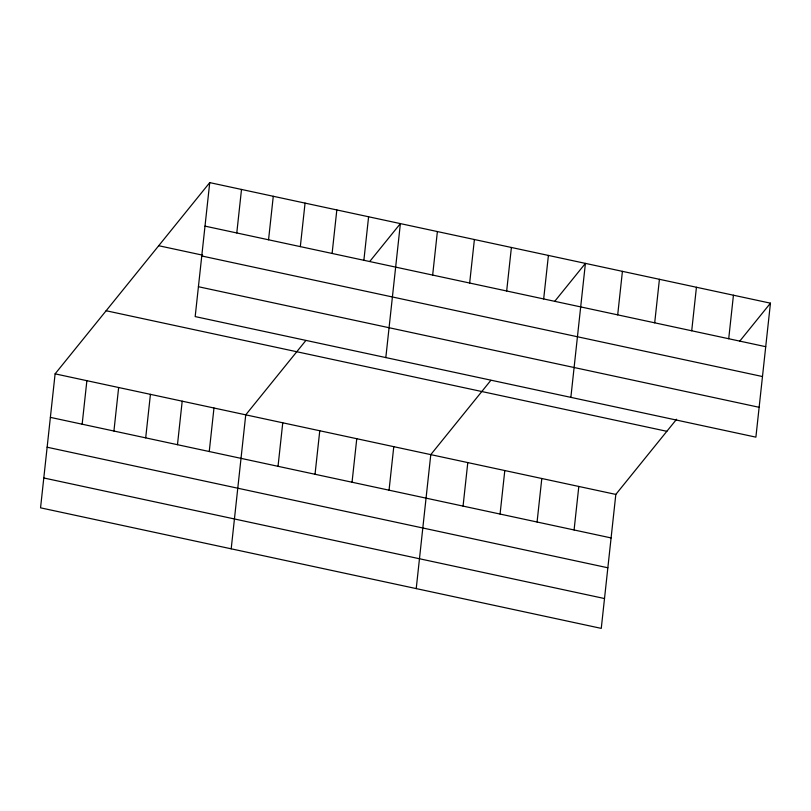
<?xml version="1.0" encoding="UTF-8"?>
<svg xmlns="http://www.w3.org/2000/svg" width="811" height="811" viewBox="0 0 811 811"><rect width="100%" height="100%" fill="white"/><g stroke="black" fill="none" stroke-linecap="round" stroke-linejoin="round"><path stroke-width="1.22" d="M209.735 182.617L195.177 316.584L755.893 437.149L770.45 303.172L209.735 182.617L55.107 373.851L40.55 507.828L601.265 628.383L615.823 494.416L676.617 419.226M82.154 424.194L86.878 380.683M113.925 431.026L118.649 387.516M145.696 437.859L150.43 394.349M177.477 444.692L182.201 401.181M209.248 451.524L213.972 408.014M236.782 232.96L241.506 189.45M231.196 548.814L245.743 414.847L305.788 340.59M268.553 239.792L273.277 196.282M300.323 246.625L305.058 203.105M278.031 466.315L282.755 422.805M332.104 253.458L336.829 209.937M315.033 474.273L319.767 430.763M363.875 260.29L368.599 216.77M352.045 482.231L356.769 438.721M385.823 357.58L400.381 223.603L369.755 261.466M389.047 490.189L393.781 446.668M432.658 275.071L437.382 231.561M416.225 588.604L430.783 454.626L490.827 380.369M469.66 283.029L474.394 239.519M463.061 506.105L467.795 462.584M506.672 290.987L511.396 247.477M500.073 514.052L504.797 470.542M543.674 298.945L548.408 255.435M537.075 522.01L541.809 478.5M570.863 397.36L585.41 263.393L554.795 301.256M574.087 529.968L578.811 486.458M617.698 314.861L622.422 271.35M654.7 322.819L659.424 279.308M691.712 330.776L696.436 287.266M728.714 338.734L733.438 295.214M739.835 341.046L770.45 303.172M205.011 226.127L765.726 346.692M158.703 245.723L202.699 255.181M201.767 255.982L762.482 376.537M198.421 286.729L759.137 407.294M106.129 310.745L666.845 431.31M55.107 373.851L615.823 494.416M50.373 417.371L611.099 537.926M47.129 447.216L607.855 567.781M43.794 477.973L604.509 598.538"/></g></svg>
